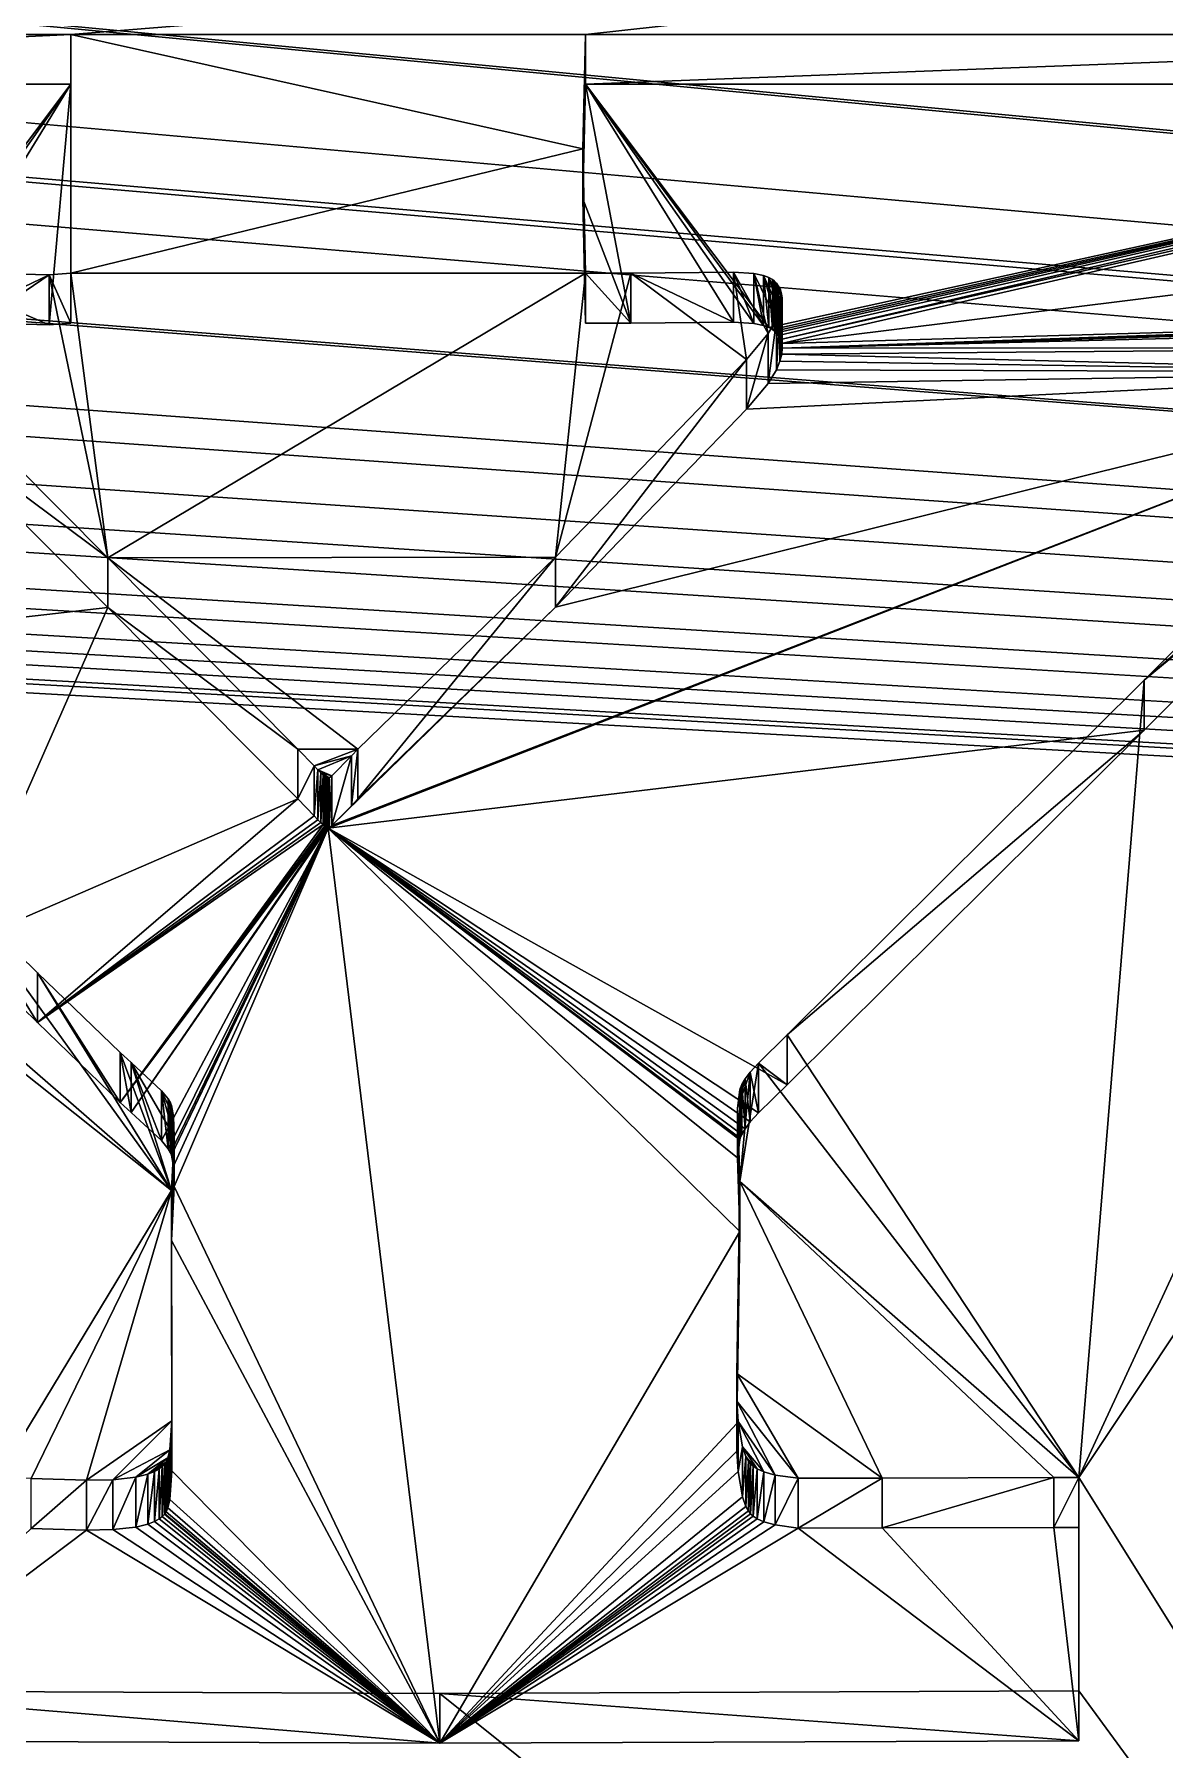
# Model space of a CAD drawing. Header units: metres. Extents: x 0 to 119, y 0 to 68.
# Drawn here: x 63.233 to 65.081, y 61.999 to 64.803 of the extents above; entities that cross this region are included whole.
import ezdxf

# ---------------------------------------------------------------- set-up
doc = ezdxf.new("R2010")
doc.units = ezdxf.units.M

msp = doc.modelspace()

# ---------------------------------------------------------------- linework, layer by layer
for points in [[(88.437897, 62.581509, 37.918488), (87.569298, 62.920338, 37.579655), (50.821098, 67, 33.5)], [(50.821098, 66, 34.5), (89.375198, 62.342007, 38.157993), (50.821098, 67, 33.5)], [(50.821098, 67, 33.5), (89.375198, 62.342007, 38.157993), (88.633743, 62.531464, 37.968533)], [(50.821098, 67, 33.5), (88.633743, 62.531464, 37.968533), (88.437897, 62.581509, 37.918488)], [(87.569298, 62.920338, 37.579655), (87.536636, 62.933086, 37.56691), (50.821098, 67, 33.5)], [(50.821098, 67, 33.5), (87.536636, 62.933086, 37.56691), (86.684731, 63.391529, 37.108467)], [(50.821098, 67, 33.5), (86.684731, 63.391529, 37.108467), (86.576988, 63.46772, 37.032284)], [(86.576988, 63.46772, 37.032284), (85.894836, 63.950054, 36.549946), (50.821098, 67, 33.5)], [(50.821098, 67, 33.5), (85.894836, 63.950054, 36.549946), (85.673393, 64.151131, 36.348873)], [(50.821098, 67, 33.5), (85.673393, 64.151131, 36.348873), (85.178619, 64.600388, 35.899612)], [(85.178619, 64.600388, 35.899612), (84.874023, 64.953468, 35.546532), (50.821098, 67, 33.5)], [(50.821098, 66, 34.5), (50.792446, 65.766663, 34.733341), (89.741478, 62.294712, 38.205288)], [(89.741478, 62.294712, 38.205288), (89.375198, 62.342007, 38.157993), (50.821098, 66, 34.5)], [(89.741478, 62.294712, 38.205288), (50.792446, 65.766663, 34.733341), (50.776531, 65.63707, 34.86293)], [(90.334648, 62.218117, 38.281879), (50.776531, 65.63707, 34.86293), (50.739777, 65.539383, 34.960613)], [(89.741478, 62.294712, 38.205288), (50.776531, 65.63707, 34.86293), (90.334648, 62.218117, 38.281879)], [(90.334648, 62.218117, 38.281879), (50.739777, 65.539383, 34.960613), (50.65696, 65.319267, 35.180725)], [(50.65696, 65.319267, 35.180725), (50.654789, 65.313507, 35.186493), (90.334648, 62.218117, 38.281879)], [(50.654789, 65.313507, 35.186493), (50.529243, 65.121895, 35.378098), (90.334648, 62.218117, 38.281879)], [(90.334648, 62.218117, 38.281879), (50.529243, 65.121895, 35.378098), (50.48299, 65.051315, 35.448681)], [(66.429298, 65.056313, 15.631657), (61.574043, 64.803192, 15.518578), (11.040807, 65.056313, 15.631657)], [(90.334648, 62.218117, 38.281879), (50.48299, 65.051315, 35.448681), (50.377182, 64.943848, 35.556145)], [(63.292458, 64.803192, 15.518578), (61.574043, 64.803192, 15.518578), (66.429298, 65.056313, 15.631657)], [(66.429298, 65.056313, 15.631657), (64.133751, 64.803192, 15.518578), (63.292458, 64.803192, 15.518578)], [(66.429298, 65.056313, 15.631657), (66.248352, 64.803192, 15.518578), (64.133751, 64.803192, 15.518578)], [(50.377182, 64.943848, 35.556145), (50.287701, 64.852966, 35.64703), (90.334648, 62.218117, 38.281879)], [(50.287701, 64.852966, 35.64703), (50.199875, 64.79055, 35.70945), (90.334648, 62.218117, 38.281879)], [(90.334648, 62.218117, 38.281879), (50.199875, 64.79055, 35.70945), (50.08651, 64.709984, 35.79002)], [(63.292458, 64.721611, 15.701184), (61.574043, 64.721611, 15.701184), (63.292458, 64.803192, 15.518578)], [(63.292458, 64.803192, 15.518578), (61.574043, 64.721611, 15.701184), (61.574043, 64.803192, 15.518578)], [(63.292458, 64.803192, 15.518578), (64.133751, 64.803192, 15.518578), (64.129349, 64.615776, 15.434853)], [(63.292458, 64.803192, 15.518578), (64.129349, 64.615776, 15.434853), (63.292458, 64.412682, 15.344118)], [(63.292458, 64.412682, 15.344118), (63.292458, 64.721611, 15.701184), (63.292458, 64.803192, 15.518578)], [(64.129349, 64.534203, 15.617458), (64.129349, 64.615776, 15.434853), (64.133751, 64.803192, 15.518578)], [(64.129349, 64.534203, 15.617458), (64.133751, 64.803192, 15.518578), (64.133751, 64.721611, 15.701184)], [(66.248352, 64.721611, 15.701184), (64.133751, 64.721611, 15.701184), (66.248352, 64.803192, 15.518578)], [(66.248352, 64.803192, 15.518578), (64.133751, 64.721611, 15.701184), (64.133751, 64.803192, 15.518578)], [(90.334648, 62.218117, 38.281879), (50.08651, 64.709984, 35.79002), (50.000286, 64.667099, 35.832905)], [(62.994362, 64.325111, 15.524047), (61.574043, 64.721611, 15.701184), (63.292458, 64.721611, 15.701184)], [(62.994362, 64.325111, 15.524047), (63.292458, 64.721611, 15.701184), (63.016891, 64.33004, 15.526248)], [(63.292458, 64.721611, 15.701184), (63.054638, 64.333504, 15.527796), (63.016891, 64.33004, 15.526248)], [(63.292458, 64.721611, 15.701184), (63.257278, 64.328323, 15.52548), (63.054638, 64.333504, 15.527796)], [(63.292458, 64.331108, 15.526724), (63.257278, 64.328323, 15.52548), (63.292458, 64.721611, 15.701184)], [(63.292458, 64.331108, 15.526724), (63.292458, 64.721611, 15.701184), (63.292458, 64.412682, 15.344118)], [(64.133751, 64.721611, 15.701184), (64.208183, 64.331108, 15.526724), (64.129349, 64.534203, 15.617458)], [(66.248352, 64.721611, 15.701184), (64.433739, 64.323982, 15.523544), (64.133751, 64.721611, 15.701184)], [(64.133751, 64.721611, 15.701184), (64.433739, 64.323982, 15.523544), (64.424858, 64.32724, 15.524997)], [(64.133751, 64.721611, 15.701184), (64.424858, 64.32724, 15.524997), (64.409233, 64.33046, 15.526436)], [(64.409233, 64.33046, 15.526436), (64.375786, 64.332634, 15.527407), (64.133751, 64.721611, 15.701184)], [(64.133751, 64.721611, 15.701184), (64.375786, 64.332634, 15.527407), (64.208183, 64.331108, 15.526724)], [(66.248352, 64.721611, 15.701184), (64.439415, 64.320854, 15.522145), (64.433739, 64.323982, 15.523544)], [(64.442947, 64.318146, 15.520932), (64.439415, 64.320854, 15.522145), (66.248352, 64.721611, 15.701184)], [(64.445877, 64.315056, 15.519558), (64.442947, 64.318146, 15.520932), (66.248352, 64.721611, 15.701184)], [(66.248352, 64.721611, 15.701184), (64.449013, 64.310661, 15.517592), (64.445877, 64.315056, 15.519558)], [(66.248352, 64.721611, 15.701184), (64.452362, 64.304024, 15.514626), (64.449013, 64.310661, 15.517592)], [(66.251793, 64.712021, 15.696898), (64.452362, 64.304024, 15.514626), (66.248352, 64.721611, 15.701184)], [(64.454308, 64.297508, 15.511715), (64.452362, 64.304024, 15.514626), (66.251793, 64.712021, 15.696898)], [(66.251793, 64.712021, 15.696898), (66.256058, 64.521561, 15.611811), (64.454308, 64.297508, 15.511715)], [(50.000286, 64.667099, 35.832905), (49.888046, 64.611275, 35.888733), (90.334648, 62.218117, 38.281879)], [(63.292458, 64.412682, 15.344118), (64.129349, 64.615776, 15.434853), (64.133751, 64.412682, 15.344118)], [(64.133751, 64.331108, 15.526724), (64.133751, 64.412682, 15.344118), (64.129349, 64.615776, 15.434853)], [(64.133751, 64.331108, 15.526724), (64.129349, 64.615776, 15.434853), (64.129349, 64.534203, 15.617458)], [(49.888046, 64.611275, 35.888733), (49.783546, 64.576668, 35.923332), (90.334648, 62.218117, 38.281879)], [(90.334648, 62.218117, 38.281879), (49.783546, 64.576668, 35.923332), (49.694962, 64.54734, 35.95266)], [(90.334648, 62.218117, 38.281879), (49.694962, 64.54734, 35.95266), (49.555313, 64.520775, 35.979225)], [(64.129349, 64.534203, 15.617458), (64.208183, 64.331108, 15.526724), (64.133751, 64.331108, 15.526724)], [(49.321098, 64.5, 36), (90.334648, 62.218117, 38.281879), (49.506683, 64.51152, 35.988472)], [(49.555313, 64.520775, 35.979225), (49.506683, 64.51152, 35.988472), (90.334648, 62.218117, 38.281879)], [(64.454308, 64.297508, 15.511715), (66.256058, 64.521561, 15.611811), (65.73877, 64.334534, 15.528258)], [(25.088182, 61.085785, 39.414211), (90.334648, 62.218117, 38.281879), (49.321098, 64.5, 36)], [(63.172905, 62.443775, 14.46451), (61.574043, 64.412682, 15.344118), (63.457287, 62.912918, 14.674102)], [(63.457287, 62.912918, 14.674102), (61.574043, 64.412682, 15.344118), (61.73423, 64.412682, 15.344118)], [(63.457287, 62.912918, 14.674102), (61.73423, 64.412682, 15.344118), (63.109867, 63.39465, 14.889313)], [(63.257278, 64.409904, 15.342875), (63.006325, 64.28949, 15.289083), (63.054638, 64.415085, 15.34519)], [(63.257278, 64.409904, 15.342875), (63.039928, 64.262177, 15.276877), (63.006325, 64.28949, 15.289083)], [(63.353302, 63.947529, 15.13631), (63.039928, 64.262177, 15.276877), (63.257278, 64.409904, 15.342875)], [(63.257278, 64.328323, 15.52548), (63.257278, 64.409904, 15.342875), (63.054638, 64.415085, 15.34519)], [(63.257278, 64.328323, 15.52548), (63.054638, 64.415085, 15.34519), (63.054638, 64.333504, 15.527796)], [(63.257278, 64.409904, 15.342875), (63.292458, 64.412682, 15.344118), (63.353302, 63.947529, 15.13631)], [(63.292458, 64.331108, 15.526724), (63.292458, 64.412682, 15.344118), (63.257278, 64.409904, 15.342875)], [(63.292458, 64.331108, 15.526724), (63.257278, 64.409904, 15.342875), (63.257278, 64.328323, 15.52548)], [(63.292458, 64.412682, 15.344118), (64.133751, 64.412682, 15.344118), (63.353302, 63.947529, 15.13631)], [(63.353302, 63.947529, 15.13631), (64.133751, 64.412682, 15.344118), (64.084785, 63.948429, 15.136714)], [(64.208183, 64.412682, 15.344118), (64.396957, 64.271767, 15.281163), (64.084785, 63.948429, 15.136714)], [(64.208183, 64.412682, 15.344118), (64.084785, 63.948429, 15.136714), (64.133751, 64.412682, 15.344118)], [(64.208183, 64.331108, 15.526724), (64.208183, 64.412682, 15.344118), (64.133751, 64.412682, 15.344118)], [(64.208183, 64.331108, 15.526724), (64.133751, 64.412682, 15.344118), (64.133751, 64.331108, 15.526724)], [(64.375786, 64.414207, 15.3448), (64.396957, 64.271767, 15.281163), (64.208183, 64.412682, 15.344118)], [(64.375786, 64.332634, 15.527407), (64.375786, 64.414207, 15.3448), (64.208183, 64.412682, 15.344118)], [(64.375786, 64.332634, 15.527407), (64.208183, 64.412682, 15.344118), (64.208183, 64.331108, 15.526724)], [(64.409233, 64.412041, 15.343831), (64.432304, 64.314125, 15.300087), (64.375786, 64.414207, 15.3448)], [(64.375786, 64.414207, 15.3448), (64.432304, 64.314125, 15.300087), (64.396957, 64.271767, 15.281163)], [(64.409233, 64.33046, 15.526436), (64.409233, 64.412041, 15.343831), (64.375786, 64.414207, 15.3448)], [(64.409233, 64.33046, 15.526436), (64.375786, 64.414207, 15.3448), (64.375786, 64.332634, 15.527407)], [(64.424858, 64.408813, 15.342391), (64.445976, 64.336548, 15.310102), (64.409233, 64.412041, 15.343831)], [(64.409233, 64.412041, 15.343831), (64.445976, 64.336548, 15.310102), (64.432304, 64.314125, 15.300087)], [(64.424858, 64.32724, 15.524997), (64.424858, 64.408813, 15.342391), (64.409233, 64.412041, 15.343831)], [(64.424858, 64.32724, 15.524997), (64.409233, 64.412041, 15.343831), (64.409233, 64.33046, 15.526436)], [(64.433739, 64.405571, 15.340939), (64.451744, 64.350311, 15.316254), (64.424858, 64.408813, 15.342391)], [(64.424858, 64.408813, 15.342391), (64.451744, 64.350311, 15.316254), (64.445976, 64.336548, 15.310102)], [(64.433739, 64.323982, 15.523544), (64.433739, 64.405571, 15.340939), (64.424858, 64.408813, 15.342391)], [(64.433739, 64.323982, 15.523544), (64.424858, 64.408813, 15.342391), (64.424858, 64.32724, 15.524997)], [(64.439415, 64.402428, 15.33954), (64.454559, 64.361725, 15.321351), (64.433739, 64.405571, 15.340939)], [(64.433739, 64.405571, 15.340939), (64.454559, 64.361725, 15.321351), (64.451744, 64.350311, 15.316254)], [(64.439415, 64.320854, 15.522145), (64.439415, 64.402428, 15.33954), (64.433739, 64.405571, 15.340939)], [(64.439415, 64.320854, 15.522145), (64.433739, 64.405571, 15.340939), (64.433739, 64.323982, 15.523544)], [(64.442947, 64.399719, 15.338326), (64.455193, 64.371758, 15.325834), (64.439415, 64.402428, 15.33954)], [(64.439415, 64.402428, 15.33954), (64.455193, 64.371758, 15.325834), (64.454559, 64.361725, 15.321351)], [(64.442947, 64.318146, 15.520932), (64.442947, 64.399719, 15.338326), (64.439415, 64.402428, 15.33954)], [(64.442947, 64.318146, 15.520932), (64.439415, 64.402428, 15.33954), (64.439415, 64.320854, 15.522145)], [(64.445877, 64.396645, 15.336951), (64.454308, 64.379089, 15.329108), (64.442947, 64.399719, 15.338326)], [(64.442947, 64.399719, 15.338326), (64.454308, 64.379089, 15.329108), (64.455193, 64.371758, 15.325834)], [(64.445877, 64.315056, 15.519558), (64.445877, 64.396645, 15.336951), (64.442947, 64.399719, 15.338326)], [(64.445877, 64.315056, 15.519558), (64.442947, 64.399719, 15.338326), (64.442947, 64.318146, 15.520932)], [(64.449013, 64.39225, 15.334987), (64.452362, 64.385597, 15.33202), (64.445877, 64.396645, 15.336951)], [(64.445877, 64.396645, 15.336951), (64.452362, 64.385597, 15.33202), (64.454308, 64.379089, 15.329108)], [(64.449013, 64.310661, 15.517592), (64.449013, 64.39225, 15.334987), (64.445877, 64.396645, 15.336951)], [(64.449013, 64.310661, 15.517592), (64.445877, 64.396645, 15.336951), (64.445877, 64.315056, 15.519558)], [(64.452362, 64.304024, 15.514626), (64.452362, 64.385597, 15.33202), (64.449013, 64.39225, 15.334987)], [(64.452362, 64.304024, 15.514626), (64.449013, 64.39225, 15.334987), (64.449013, 64.310661, 15.517592)], [(65.851822, 64.412682, 15.344118), (66.251793, 64.412682, 15.344118), (64.940247, 62.443775, 14.46451)], [(64.940247, 62.443775, 14.46451), (66.251793, 64.412682, 15.344118), (66.429298, 60.060982, 13.4)], [(64.940247, 62.443775, 14.46451), (65.046959, 63.747219, 15.046823), (65.851822, 64.412682, 15.344118)], [(65.851822, 64.412682, 15.344118), (65.046959, 63.747219, 15.046823), (65.630989, 64.332626, 15.308355)], [(64.454308, 64.297508, 15.511715), (64.454308, 64.379089, 15.329108), (64.452362, 64.385597, 15.33202)], [(64.454308, 64.297508, 15.511715), (64.452362, 64.385597, 15.33202), (64.452362, 64.304024, 15.514626)], [(64.455193, 64.290176, 15.508439), (64.455193, 64.371758, 15.325834), (64.454308, 64.379089, 15.329108)], [(64.455193, 64.290176, 15.508439), (64.454308, 64.379089, 15.329108), (64.454308, 64.297508, 15.511715)], [(64.454559, 64.280144, 15.503957), (64.454559, 64.361725, 15.321351), (64.455193, 64.371758, 15.325834)], [(64.454559, 64.280144, 15.503957), (64.455193, 64.371758, 15.325834), (64.455193, 64.290176, 15.508439)], [(64.432304, 64.232544, 15.482692), (64.432304, 64.314125, 15.300087), (64.445976, 64.336548, 15.310102)], [(64.432304, 64.232544, 15.482692), (64.445976, 64.336548, 15.310102), (64.445976, 64.254959, 15.492708)], [(64.445976, 64.254959, 15.492708), (64.445976, 64.336548, 15.310102), (64.451744, 64.350311, 15.316254)], [(64.445976, 64.254959, 15.492708), (64.451744, 64.350311, 15.316254), (64.451744, 64.26873, 15.498858)], [(64.451744, 64.26873, 15.498858), (64.451744, 64.350311, 15.316254), (64.454559, 64.361725, 15.321351)], [(64.451744, 64.26873, 15.498858), (64.454559, 64.361725, 15.321351), (64.454559, 64.280144, 15.503957)], [(64.396957, 64.190186, 15.46377), (64.396957, 64.271767, 15.281163), (64.432304, 64.314125, 15.300087)], [(64.396957, 64.190186, 15.46377), (64.432304, 64.314125, 15.300087), (64.432304, 64.232544, 15.482692)], [(64.454308, 64.297508, 15.511715), (65.73877, 64.334534, 15.528258), (64.455193, 64.290176, 15.508439)], [(64.455193, 64.290176, 15.508439), (65.73877, 64.334534, 15.528258), (65.720215, 64.332275, 15.527246)], [(64.455193, 64.290176, 15.508439), (65.720215, 64.332275, 15.527246), (65.715042, 64.331108, 15.526724)], [(65.715042, 64.331108, 15.526724), (65.712204, 64.330124, 15.526287), (64.455193, 64.290176, 15.508439)], [(64.455193, 64.290176, 15.508439), (65.712204, 64.330124, 15.526287), (65.707359, 64.327621, 15.525167)], [(64.455193, 64.290176, 15.508439), (65.707359, 64.327621, 15.525167), (65.698151, 64.320984, 15.522202)], [(65.667389, 64.290634, 15.508645), (64.455193, 64.290176, 15.508439), (65.698151, 64.320984, 15.522202)], [(65.630989, 64.251053, 15.49096), (65.630989, 64.332626, 15.308355), (65.046959, 63.747219, 15.046823)], [(65.630989, 64.251053, 15.49096), (64.451744, 64.26873, 15.498858), (64.454559, 64.280144, 15.503957)], [(65.630989, 64.251053, 15.49096), (64.454559, 64.280144, 15.503957), (65.667389, 64.290634, 15.508645)], [(65.667389, 64.290634, 15.508645), (64.454559, 64.280144, 15.503957), (64.455193, 64.290176, 15.508439)], [(63.039928, 64.180588, 15.459483), (63.039928, 64.262177, 15.276877), (63.353302, 63.947529, 15.13631)], [(65.630989, 64.251053, 15.49096), (65.046959, 63.665634, 15.229428), (63.71349, 63.505173, 15.15774)], [(63.71349, 63.505173, 15.15774), (63.713932, 63.505352, 15.157819), (65.630989, 64.251053, 15.49096)], [(65.630989, 64.251053, 15.49096), (63.713932, 63.505352, 15.157819), (63.714935, 63.505932, 15.158078)], [(65.630989, 64.251053, 15.49096), (63.714935, 63.505932, 15.158078), (63.719334, 63.509457, 15.159656)], [(63.719334, 63.509457, 15.159656), (64.084785, 63.866852, 15.31932), (65.630989, 64.251053, 15.49096)], [(64.084785, 63.866852, 15.31932), (64.084785, 63.948429, 15.136714), (64.396957, 64.271767, 15.281163)], [(64.084785, 63.866852, 15.31932), (64.396957, 64.271767, 15.281163), (64.396957, 64.190186, 15.46377)], [(65.630989, 64.251053, 15.49096), (64.084785, 63.866852, 15.31932), (64.396957, 64.190186, 15.46377)], [(65.630989, 64.251053, 15.49096), (64.396957, 64.190186, 15.46377), (64.432304, 64.232544, 15.482692)], [(64.432304, 64.232544, 15.482692), (64.445976, 64.254959, 15.492708), (65.630989, 64.251053, 15.49096)], [(65.630989, 64.251053, 15.49096), (64.445976, 64.254959, 15.492708), (64.451744, 64.26873, 15.498858)], [(65.630989, 64.251053, 15.49096), (65.046959, 63.747219, 15.046823), (65.046959, 63.665634, 15.229428)], [(62.630264, 63.783245, 15.281967), (63.039928, 64.180588, 15.459483), (63.353302, 63.865944, 15.318915)], [(63.039928, 64.180588, 15.459483), (63.353302, 63.947529, 15.13631), (63.353302, 63.865944, 15.318915)], [(63.353302, 63.947529, 15.13631), (64.084785, 63.948429, 15.136714), (63.762024, 63.634647, 14.996532)], [(63.762024, 63.634647, 14.996532), (63.663841, 63.634647, 14.996532), (63.353302, 63.947529, 15.13631)], [(63.353302, 63.865944, 15.318915), (63.353302, 63.947529, 15.13631), (63.663841, 63.634647, 14.996532)], [(63.762024, 63.553074, 15.179138), (63.762024, 63.634647, 14.996532), (64.084785, 63.948429, 15.136714)], [(63.762024, 63.553074, 15.179138), (64.084785, 63.948429, 15.136714), (64.084785, 63.866852, 15.31932)], [(62.630264, 63.783245, 15.281967), (63.353302, 63.865944, 15.318915), (63.109867, 63.313076, 15.071919)], [(63.109867, 63.313076, 15.071919), (63.353302, 63.865944, 15.318915), (63.663841, 63.553074, 15.179138)], [(63.353302, 63.865944, 15.318915), (63.663841, 63.634647, 14.996532), (63.663841, 63.553074, 15.179138)], [(63.751282, 63.541866, 15.174131), (64.084785, 63.866852, 15.31932), (63.719334, 63.509457, 15.159656)], [(63.762024, 63.553074, 15.179138), (64.084785, 63.866852, 15.31932), (63.751282, 63.541866, 15.174131)], [(64.940247, 62.443775, 14.46451), (64.463448, 63.167229, 14.787714), (65.046959, 63.747219, 15.046823)], [(65.046959, 63.665634, 15.229428), (65.046959, 63.747219, 15.046823), (64.463448, 63.167229, 14.787714)], [(63.71349, 63.505173, 15.15774), (65.046959, 63.665634, 15.229428), (63.713261, 63.505112, 15.157715)], [(65.046959, 63.665634, 15.229428), (64.463448, 63.085651, 14.970321), (63.713261, 63.505112, 15.157715)], [(65.046959, 63.665634, 15.229428), (64.463448, 63.167229, 14.787714), (64.463448, 63.085651, 14.970321)], [(63.762024, 63.634647, 14.996532), (63.690147, 63.607304, 14.984316), (63.663841, 63.634647, 14.996532)], [(63.663841, 63.553074, 15.179138), (63.663841, 63.634647, 14.996532), (63.690147, 63.607304, 14.984316)], [(63.751282, 63.623444, 14.991527), (63.690147, 63.607304, 14.984316), (63.762024, 63.634647, 14.996532)], [(63.751282, 63.541866, 15.174131), (63.751282, 63.623444, 14.991527), (63.762024, 63.634647, 14.996532)], [(63.751282, 63.541866, 15.174131), (63.762024, 63.634647, 14.996532), (63.762024, 63.553074, 15.179138)], [(63.663841, 63.553074, 15.179138), (63.690147, 63.607304, 14.984316), (63.690147, 63.525723, 15.166922)], [(63.751282, 63.623444, 14.991527), (63.696625, 63.600719, 14.981374), (63.690147, 63.607304, 14.984316)], [(63.690147, 63.525723, 15.166922), (63.690147, 63.607304, 14.984316), (63.696625, 63.600719, 14.981374)], [(63.719334, 63.591042, 14.97705), (63.696625, 63.600719, 14.981374), (63.751282, 63.623444, 14.991527)], [(63.719334, 63.509457, 15.159656), (63.719334, 63.591042, 14.97705), (63.751282, 63.623444, 14.991527)], [(63.719334, 63.509457, 15.159656), (63.751282, 63.623444, 14.991527), (63.751282, 63.541866, 15.174131)], [(63.690147, 63.525723, 15.166922), (63.696625, 63.600719, 14.981374), (63.696625, 63.519142, 15.16398)], [(63.719334, 63.591042, 14.97705), (63.701443, 63.595974, 14.979254), (63.696625, 63.600719, 14.981374)], [(63.696625, 63.519142, 15.16398), (63.696625, 63.600719, 14.981374), (63.701443, 63.595974, 14.979254)], [(63.696625, 63.519142, 15.16398), (63.701443, 63.595974, 14.979254), (63.701443, 63.514389, 15.161859)], [(63.714935, 63.587509, 14.975473), (63.704937, 63.592678, 14.977783), (63.701443, 63.595974, 14.979254)], [(63.714935, 63.587509, 14.975473), (63.701443, 63.595974, 14.979254), (63.719334, 63.591042, 14.97705)], [(63.701443, 63.514389, 15.161859), (63.701443, 63.595974, 14.979254), (63.704937, 63.592678, 14.977783)], [(63.701443, 63.514389, 15.161859), (63.704937, 63.592678, 14.977783), (63.704937, 63.511105, 15.160388)], [(63.713932, 63.586929, 14.975212), (63.70742, 63.590458, 14.976792), (63.704937, 63.592678, 14.977783)], [(63.713932, 63.586929, 14.975212), (63.704937, 63.592678, 14.977783), (63.714935, 63.587509, 14.975473)], [(63.704937, 63.511105, 15.160388), (63.704937, 63.592678, 14.977783), (63.70742, 63.590458, 14.976792)], [(63.704937, 63.511105, 15.160388), (63.70742, 63.590458, 14.976792), (63.70742, 63.508884, 15.159397)], [(63.71349, 63.58675, 14.975134), (63.709171, 63.589001, 14.976139), (63.70742, 63.590458, 14.976792)], [(63.71349, 63.58675, 14.975134), (63.70742, 63.590458, 14.976792), (63.713932, 63.586929, 14.975212)], [(63.70742, 63.508884, 15.159397), (63.70742, 63.590458, 14.976792), (63.709171, 63.589001, 14.976139)], [(63.70742, 63.508884, 15.159397), (63.709171, 63.589001, 14.976139), (63.709171, 63.507423, 15.158746)], [(63.713261, 63.586697, 14.975108), (63.710407, 63.588062, 14.975719), (63.709171, 63.589001, 14.976139)], [(63.713261, 63.586697, 14.975108), (63.709171, 63.589001, 14.976139), (63.71349, 63.58675, 14.975134)], [(63.709171, 63.507423, 15.158746), (63.709171, 63.589001, 14.976139), (63.710407, 63.588062, 14.975719)], [(63.709171, 63.507423, 15.158746), (63.710407, 63.588062, 14.975719), (63.710407, 63.506485, 15.158324)], [(63.713104, 63.586681, 14.975102), (63.711277, 63.587463, 14.975453), (63.710407, 63.588062, 14.975719)], [(63.713104, 63.586681, 14.975102), (63.710407, 63.588062, 14.975719), (63.713261, 63.586697, 14.975108)], [(63.710407, 63.506485, 15.158324), (63.710407, 63.588062, 14.975719), (63.711277, 63.587463, 14.975453)], [(63.710407, 63.506485, 15.158324), (63.711277, 63.587463, 14.975453), (63.711277, 63.50589, 15.15806)], [(63.712933, 63.586697, 14.975109), (63.712269, 63.586914, 14.975206), (63.711277, 63.587463, 14.975453)], [(63.712933, 63.586697, 14.975109), (63.711277, 63.587463, 14.975453), (63.713104, 63.586681, 14.975102)], [(63.711277, 63.50589, 15.15806), (63.711277, 63.587463, 14.975453), (63.712269, 63.586914, 14.975206)], [(63.711277, 63.50589, 15.15806), (63.712269, 63.586914, 14.975206), (63.712269, 63.505337, 15.157812)], [(63.712715, 63.586742, 14.97513), (63.712269, 63.586914, 14.975206), (63.712933, 63.586697, 14.975109)], [(63.712269, 63.505337, 15.157812), (63.712269, 63.586914, 14.975206), (63.712715, 63.586742, 14.97513)], [(63.712269, 63.505337, 15.157812), (63.712715, 63.586742, 14.97513), (63.712715, 63.505165, 15.157737)], [(63.712715, 63.505165, 15.157737), (63.712715, 63.586742, 14.97513), (63.712933, 63.586697, 14.975109)], [(63.712715, 63.505165, 15.157737), (63.712933, 63.586697, 14.975109), (63.712933, 63.505112, 15.157715)], [(63.712933, 63.505112, 15.157715), (63.712933, 63.586697, 14.975109), (63.713104, 63.586681, 14.975102)], [(63.712933, 63.505112, 15.157715), (63.713104, 63.586681, 14.975102), (63.713104, 63.505104, 15.157709)], [(63.713104, 63.505104, 15.157709), (63.713104, 63.586681, 14.975102), (63.713261, 63.586697, 14.975108)], [(63.713104, 63.505104, 15.157709), (63.713261, 63.586697, 14.975108), (63.713261, 63.505112, 15.157715)], [(63.713261, 63.505112, 15.157715), (63.713261, 63.586697, 14.975108), (63.71349, 63.58675, 14.975134)], [(63.713261, 63.505112, 15.157715), (63.71349, 63.58675, 14.975134), (63.71349, 63.505173, 15.15774)], [(63.71349, 63.505173, 15.15774), (63.71349, 63.58675, 14.975134), (63.713932, 63.586929, 14.975212)], [(63.71349, 63.505173, 15.15774), (63.713932, 63.586929, 14.975212), (63.713932, 63.505352, 15.157819)], [(63.713932, 63.505352, 15.157819), (63.713932, 63.586929, 14.975212), (63.714935, 63.587509, 14.975473)], [(63.713932, 63.505352, 15.157819), (63.714935, 63.587509, 14.975473), (63.714935, 63.505932, 15.158078)], [(63.714935, 63.505932, 15.158078), (63.714935, 63.587509, 14.975473), (63.719334, 63.591042, 14.97705)], [(63.714935, 63.505932, 15.158078), (63.719334, 63.591042, 14.97705), (63.719334, 63.509457, 15.159656)], [(63.109867, 63.313076, 15.071919), (63.663841, 63.553074, 15.179138), (63.238239, 63.18745, 15.015797)], [(63.238239, 63.18745, 15.015797), (63.663841, 63.553074, 15.179138), (63.690147, 63.525723, 15.166922)], [(63.238239, 63.18745, 15.015797), (63.690147, 63.525723, 15.166922), (63.696625, 63.519142, 15.16398)], [(63.696625, 63.519142, 15.16398), (63.701443, 63.514389, 15.161859), (63.238239, 63.18745, 15.015797)], [(63.238239, 63.18745, 15.015797), (63.701443, 63.514389, 15.161859), (63.704937, 63.511105, 15.160388)], [(63.238239, 63.18745, 15.015797), (63.704937, 63.511105, 15.160388), (63.373074, 63.05687, 14.957462)], [(63.373074, 63.05687, 14.957462), (63.704937, 63.511105, 15.160388), (63.70742, 63.508884, 15.159397)], [(63.373074, 63.05687, 14.957462), (63.70742, 63.508884, 15.159397), (63.709171, 63.507423, 15.158746)], [(63.709171, 63.507423, 15.158746), (63.710407, 63.506485, 15.158324), (63.373074, 63.05687, 14.957462)], [(63.373074, 63.05687, 14.957462), (63.710407, 63.506485, 15.158324), (63.711277, 63.50589, 15.15806)], [(63.373074, 63.05687, 14.957462), (63.711277, 63.50589, 15.15806), (63.391209, 63.040638, 14.950211)], [(63.391209, 63.040638, 14.950211), (63.711277, 63.50589, 15.15806), (63.712269, 63.505337, 15.157812)], [(63.391209, 63.040638, 14.950211), (63.712269, 63.505337, 15.157812), (63.440979, 62.994598, 14.929642)], [(63.440979, 62.994598, 14.929642), (63.712269, 63.505337, 15.157812), (63.451736, 62.981293, 14.923696)], [(63.712269, 63.505337, 15.157812), (63.455662, 62.974461, 14.920644), (63.451736, 62.981293, 14.923696)], [(63.455662, 62.974461, 14.920644), (63.712269, 63.505337, 15.157812), (63.45713, 62.970528, 14.918888)], [(63.45713, 62.970528, 14.918888), (63.712269, 63.505337, 15.157812), (63.712715, 63.505165, 15.157737)], [(63.45713, 62.970528, 14.918888), (63.712715, 63.505165, 15.157737), (63.712933, 63.505112, 15.157715)], [(63.712933, 63.505112, 15.157715), (63.713104, 63.505104, 15.157709), (63.45713, 62.970528, 14.918888)], [(63.713104, 63.505104, 15.157709), (63.460403, 62.95266, 14.910906), (63.45713, 62.970528, 14.918888)], [(63.713104, 63.505104, 15.157709), (63.461678, 62.919498, 14.89609), (63.460403, 62.95266, 14.910906)], [(63.895912, 62.009193, 14.489413), (63.461678, 62.919498, 14.89609), (63.713104, 63.505104, 15.157709)], [(63.713261, 63.505112, 15.157715), (64.416458, 63.039772, 14.949821), (63.713104, 63.505104, 15.157709)], [(64.394829, 63.01392, 14.938272), (64.389389, 63.00462, 14.934119), (63.713104, 63.505104, 15.157709)], [(63.713104, 63.505104, 15.157709), (64.389389, 63.00462, 14.934119), (64.386871, 62.99831, 14.9313)], [(63.713104, 63.505104, 15.157709), (64.386871, 62.99831, 14.9313), (64.386276, 62.996006, 14.93027)], [(63.713104, 63.505104, 15.157709), (64.416458, 63.039772, 14.949821), (64.403221, 63.025021, 14.943232)], [(63.713104, 63.505104, 15.157709), (64.403221, 63.025021, 14.943232), (64.394829, 63.01392, 14.938272)], [(64.386276, 62.996006, 14.93027), (64.382431, 62.966251, 14.916977), (63.713104, 63.505104, 15.157709)], [(63.713104, 63.505104, 15.157709), (64.382431, 62.966251, 14.916977), (64.386223, 62.846035, 14.863272)], [(63.713104, 63.505104, 15.157709), (64.386223, 62.846035, 14.863272), (63.895912, 62.009193, 14.489413)], [(63.713261, 63.505112, 15.157715), (64.463448, 63.085651, 14.970321), (64.416458, 63.039772, 14.949821)], [(63.109867, 63.39465, 14.889313), (63.238239, 63.269028, 14.833192), (63.457287, 62.912918, 14.674102)], [(63.238239, 63.18745, 15.015797), (63.238239, 63.269028, 14.833192), (63.109867, 63.39465, 14.889313)], [(63.238239, 63.18745, 15.015797), (63.109867, 63.39465, 14.889313), (63.109867, 63.313076, 15.071919)], [(63.238239, 63.269028, 14.833192), (63.373074, 63.138447, 14.774857), (63.457287, 62.912918, 14.674102)], [(63.373074, 63.05687, 14.957462), (63.373074, 63.138447, 14.774857), (63.238239, 63.269028, 14.833192)], [(63.373074, 63.05687, 14.957462), (63.238239, 63.269028, 14.833192), (63.238239, 63.18745, 15.015797)], [(64.416458, 63.121349, 14.767216), (64.463448, 63.167229, 14.787714), (64.940247, 62.443775, 14.46451)], [(64.463448, 63.085651, 14.970321), (64.463448, 63.167229, 14.787714), (64.416458, 63.121349, 14.767216)], [(63.457287, 62.912918, 14.674102), (63.373074, 63.138447, 14.774857), (63.391209, 63.122219, 14.767604)], [(63.391209, 63.040638, 14.950211), (63.391209, 63.122219, 14.767604), (63.373074, 63.138447, 14.774857)], [(63.391209, 63.040638, 14.950211), (63.373074, 63.138447, 14.774857), (63.373074, 63.05687, 14.957462)], [(63.457287, 62.912918, 14.674102), (63.391209, 63.122219, 14.767604), (63.461678, 63.001076, 14.713483)], [(63.461678, 63.001076, 14.713483), (63.391209, 63.122219, 14.767604), (63.440979, 63.076176, 14.747037)], [(63.440979, 62.994598, 14.929642), (63.440979, 63.076176, 14.747037), (63.391209, 63.122219, 14.767604)], [(63.440979, 62.994598, 14.929642), (63.391209, 63.122219, 14.767604), (63.391209, 63.040638, 14.950211)], [(64.382431, 63.047825, 14.73437), (64.394829, 63.095493, 14.755667), (64.403221, 63.106598, 14.760627)], [(64.382431, 63.047825, 14.73437), (64.403221, 63.106598, 14.760627), (64.386223, 62.927612, 14.680665)], [(64.386223, 62.927612, 14.680665), (64.403221, 63.106598, 14.760627), (64.416458, 63.121349, 14.767216)], [(64.386223, 62.927612, 14.680665), (64.416458, 63.121349, 14.767216), (64.940247, 62.443775, 14.46451)], [(64.403221, 63.025021, 14.943232), (64.403221, 63.106598, 14.760627), (64.394829, 63.095493, 14.755667)], [(64.416458, 63.039772, 14.949821), (64.416458, 63.121349, 14.767216), (64.403221, 63.106598, 14.760627)], [(64.416458, 63.039772, 14.949821), (64.403221, 63.106598, 14.760627), (64.403221, 63.025021, 14.943232)], [(64.463448, 63.085651, 14.970321), (64.416458, 63.121349, 14.767216), (64.416458, 63.039772, 14.949821)], [(63.461678, 63.001076, 14.713483), (63.440979, 63.076176, 14.747037), (63.460403, 63.034237, 14.7283)], [(63.460403, 63.034237, 14.7283), (63.440979, 63.076176, 14.747037), (63.451736, 63.06287, 14.74109)], [(63.451736, 62.981293, 14.923696), (63.451736, 63.06287, 14.74109), (63.440979, 63.076176, 14.747037)], [(63.451736, 62.981293, 14.923696), (63.440979, 63.076176, 14.747037), (63.440979, 62.994598, 14.929642)], [(64.386276, 63.077583, 14.747665), (64.394829, 63.095493, 14.755667), (64.382431, 63.047825, 14.73437)], [(64.386276, 62.996006, 14.93027), (64.386276, 63.077583, 14.747665), (64.382431, 63.047825, 14.73437)], [(64.386276, 63.077583, 14.747665), (64.389389, 63.086197, 14.751513), (64.394829, 63.095493, 14.755667)], [(64.386871, 63.079887, 14.748693), (64.389389, 63.086197, 14.751513), (64.386276, 63.077583, 14.747665)], [(64.386871, 62.99831, 14.9313), (64.386871, 63.079887, 14.748693), (64.386276, 63.077583, 14.747665)], [(64.386871, 62.99831, 14.9313), (64.386276, 63.077583, 14.747665), (64.386276, 62.996006, 14.93027)], [(64.389389, 63.00462, 14.934119), (64.389389, 63.086197, 14.751513), (64.386871, 63.079887, 14.748693)], [(64.389389, 63.00462, 14.934119), (64.386871, 63.079887, 14.748693), (64.386871, 62.99831, 14.9313)], [(64.394829, 63.01392, 14.938272), (64.394829, 63.095493, 14.755667), (64.389389, 63.086197, 14.751513)], [(64.394829, 63.01392, 14.938272), (64.389389, 63.086197, 14.751513), (64.389389, 63.00462, 14.934119)], [(64.403221, 63.025021, 14.943232), (64.394829, 63.095493, 14.755667), (64.394829, 63.01392, 14.938272)], [(63.460403, 63.034237, 14.7283), (63.451736, 63.06287, 14.74109), (63.45713, 63.052109, 14.736282)], [(63.45713, 63.052109, 14.736282), (63.451736, 63.06287, 14.74109), (63.455662, 63.056038, 14.738037)], [(63.455662, 62.974461, 14.920644), (63.455662, 63.056038, 14.738037), (63.451736, 63.06287, 14.74109)], [(63.455662, 62.974461, 14.920644), (63.451736, 63.06287, 14.74109), (63.451736, 62.981293, 14.923696)], [(63.45713, 62.970528, 14.918888), (63.45713, 63.052109, 14.736282), (63.455662, 63.056038, 14.738037)], [(63.45713, 62.970528, 14.918888), (63.455662, 63.056038, 14.738037), (63.455662, 62.974461, 14.920644)], [(63.460403, 62.95266, 14.910906), (63.460403, 63.034237, 14.7283), (63.45713, 63.052109, 14.736282)], [(63.460403, 62.95266, 14.910906), (63.45713, 63.052109, 14.736282), (63.45713, 62.970528, 14.918888)], [(64.386276, 62.996006, 14.93027), (64.382431, 63.047825, 14.73437), (64.382431, 62.966251, 14.916977)], [(64.382431, 62.966251, 14.916977), (64.382431, 63.047825, 14.73437), (64.386223, 62.927612, 14.680665)], [(63.461678, 62.919498, 14.89609), (63.461678, 63.001076, 14.713483), (63.460403, 63.034237, 14.7283)], [(63.461678, 62.919498, 14.89609), (63.460403, 63.034237, 14.7283), (63.460403, 62.95266, 14.910906)], [(63.457287, 62.831341, 14.856708), (63.457287, 62.912918, 14.674102), (63.461678, 63.001076, 14.713483)], [(63.457287, 62.831341, 14.856708), (63.461678, 63.001076, 14.713483), (63.461678, 62.919498, 14.89609)], [(64.382431, 62.966251, 14.916977), (64.386223, 62.927612, 14.680665), (64.386223, 62.846035, 14.863272)], [(63.227757, 62.442207, 14.463809), (63.172905, 62.443775, 14.46451), (63.457287, 62.912918, 14.674102)], [(63.227757, 62.442207, 14.463809), (63.457287, 62.912918, 14.674102), (63.318176, 62.439247, 14.462489)], [(63.318176, 62.439247, 14.462489), (63.457287, 62.912918, 14.674102), (63.457722, 62.536366, 14.505877)], [(63.895912, 62.009193, 14.489413), (63.457287, 62.831341, 14.856708), (63.461678, 62.919498, 14.89609)], [(63.457722, 62.454788, 14.688482), (63.457722, 62.536366, 14.505877), (63.457287, 62.912918, 14.674102)], [(63.457722, 62.454788, 14.688482), (63.457287, 62.912918, 14.674102), (63.457287, 62.831341, 14.856708)], [(64.386223, 62.927612, 14.680665), (64.618675, 62.442856, 14.4641), (64.381149, 62.613808, 14.540472)], [(64.386223, 62.846035, 14.863272), (64.386223, 62.927612, 14.680665), (64.381149, 62.613808, 14.540472)], [(64.940247, 62.443775, 14.46451), (64.899254, 62.443775, 14.46451), (64.386223, 62.927612, 14.680665)], [(64.386223, 62.927612, 14.680665), (64.899254, 62.443775, 14.46451), (64.618675, 62.442856, 14.4641)], [(63.457722, 62.454788, 14.688482), (63.457287, 62.831341, 14.856708), (63.895912, 62.009193, 14.489413)], [(63.895912, 62.009193, 14.489413), (64.386223, 62.846035, 14.863272), (64.381149, 62.532223, 14.723078)], [(64.386223, 62.846035, 14.863272), (64.381149, 62.613808, 14.540472), (64.381149, 62.532223, 14.723078)], [(64.381149, 62.613808, 14.540472), (64.618675, 62.442856, 14.4641), (64.481644, 62.442516, 14.463948)], [(64.381149, 62.613808, 14.540472), (64.481644, 62.442516, 14.463948), (64.381302, 62.568642, 14.520295)], [(64.381149, 62.532223, 14.723078), (64.381149, 62.613808, 14.540472), (64.381302, 62.568642, 14.520295)], [(64.381149, 62.532223, 14.723078), (64.381302, 62.568642, 14.520295), (64.381302, 62.487061, 14.702901)], [(64.381302, 62.568642, 14.520295), (64.481644, 62.442516, 14.463948), (64.443741, 62.44772, 14.466272)], [(64.381302, 62.568642, 14.520295), (64.443741, 62.44772, 14.466272), (64.383224, 62.535294, 14.505398)], [(64.381302, 62.487061, 14.702901), (64.381302, 62.568642, 14.520295), (64.383224, 62.535294, 14.505398)], [(63.318176, 62.439247, 14.462489), (63.457722, 62.536366, 14.505877), (63.36145, 62.44022, 14.462922)], [(63.36145, 62.44022, 14.462922), (63.457722, 62.536366, 14.505877), (63.454582, 62.489174, 14.484792)], [(63.454582, 62.407593, 14.667398), (63.454582, 62.489174, 14.484792), (63.457722, 62.536366, 14.505877)], [(63.454582, 62.407593, 14.667398), (63.457722, 62.536366, 14.505877), (63.457722, 62.454788, 14.688482)], [(63.895912, 62.009193, 14.489413), (64.381149, 62.532223, 14.723078), (64.381302, 62.487061, 14.702901)], [(64.381302, 62.487061, 14.702901), (64.383224, 62.535294, 14.505398), (64.383224, 62.453716, 14.688004)], [(64.383224, 62.535294, 14.505398), (64.443741, 62.44772, 14.466272), (64.425247, 62.453007, 14.468635)], [(64.383224, 62.535294, 14.505398), (64.425247, 62.453007, 14.468635), (64.390274, 62.493698, 14.486813)], [(64.383224, 62.453716, 14.688004), (64.383224, 62.535294, 14.505398), (64.390274, 62.493698, 14.486813)], [(63.36145, 62.44022, 14.462922), (63.454582, 62.489174, 14.484792), (63.398853, 62.444363, 14.464773)], [(63.398853, 62.444363, 14.464773), (63.454582, 62.489174, 14.484792), (63.451336, 62.475822, 14.478827)], [(63.451336, 62.394241, 14.661433), (63.451336, 62.475822, 14.478827), (63.454582, 62.489174, 14.484792)], [(63.451336, 62.394241, 14.661433), (63.454582, 62.489174, 14.484792), (63.454582, 62.407593, 14.667398)], [(64.381302, 62.487061, 14.702901), (64.383224, 62.453716, 14.688004), (63.895912, 62.009193, 14.489413)], [(64.383224, 62.453716, 14.688004), (64.390274, 62.493698, 14.486813), (64.390274, 62.412117, 14.669418)], [(64.390274, 62.493698, 14.486813), (64.425247, 62.453007, 14.468635), (64.414757, 62.457787, 14.47077)], [(64.390274, 62.493698, 14.486813), (64.414757, 62.457787, 14.47077), (64.396133, 62.477844, 14.479732)], [(64.390274, 62.412117, 14.669418), (64.390274, 62.493698, 14.486813), (64.396133, 62.477844, 14.479732)], [(63.398853, 62.444363, 14.464773), (63.451336, 62.475822, 14.478827), (63.41856, 62.449135, 14.466906)], [(63.41856, 62.449135, 14.466906), (63.451336, 62.475822, 14.478827), (63.448601, 62.46946, 14.475986)], [(63.41856, 62.449135, 14.466906), (63.448601, 62.46946, 14.475986), (63.429596, 62.453434, 14.468825)], [(63.429596, 62.453434, 14.468825), (63.448601, 62.46946, 14.475986), (63.446445, 62.466106, 14.474487)], [(63.429596, 62.453434, 14.468825), (63.446445, 62.466106, 14.474487), (63.437061, 62.457596, 14.470684)], [(63.429596, 62.371853, 14.651431), (63.429596, 62.453434, 14.468825), (63.437061, 62.457596, 14.470684)], [(63.429596, 62.371853, 14.651431), (63.437061, 62.457596, 14.470684), (63.437061, 62.376015, 14.65329)], [(63.437061, 62.457596, 14.470684), (63.446445, 62.466106, 14.474487), (63.445957, 62.465469, 14.474204)], [(63.437061, 62.457596, 14.470684), (63.445957, 62.465469, 14.474204), (63.442238, 62.461575, 14.472462)], [(63.437061, 62.376015, 14.65329), (63.437061, 62.457596, 14.470684), (63.442238, 62.461575, 14.472462)], [(63.437061, 62.376015, 14.65329), (63.442238, 62.461575, 14.472462), (63.442238, 62.379993, 14.655067)], [(63.442238, 62.379993, 14.655067), (63.442238, 62.461575, 14.472462), (63.445957, 62.465469, 14.474204)], [(63.442238, 62.379993, 14.655067), (63.445957, 62.465469, 14.474204), (63.445957, 62.383892, 14.656809)], [(63.445957, 62.383892, 14.656809), (63.445957, 62.465469, 14.474204), (63.446445, 62.466106, 14.474487)], [(63.445957, 62.383892, 14.656809), (63.446445, 62.466106, 14.474487), (63.446445, 62.384525, 14.657092)], [(63.446445, 62.384525, 14.657092), (63.446445, 62.466106, 14.474487), (63.448601, 62.46946, 14.475986)], [(63.446445, 62.384525, 14.657092), (63.448601, 62.46946, 14.475986), (63.448601, 62.387878, 14.658591)], [(63.448601, 62.387878, 14.658591), (63.448601, 62.46946, 14.475986), (63.451336, 62.475822, 14.478827)], [(63.448601, 62.387878, 14.658591), (63.451336, 62.475822, 14.478827), (63.451336, 62.394241, 14.661433)], [(64.390274, 62.412117, 14.669418), (64.396133, 62.477844, 14.479732), (64.396133, 62.396267, 14.662336)], [(64.396133, 62.477844, 14.479732), (64.414757, 62.457787, 14.47077), (64.408173, 62.46212, 14.472707)], [(64.396133, 62.477844, 14.479732), (64.408173, 62.46212, 14.472707), (64.400246, 62.470669, 14.476524)], [(64.396133, 62.396267, 14.662336), (64.396133, 62.477844, 14.479732), (64.400246, 62.470669, 14.476524)], [(64.396133, 62.396267, 14.662336), (64.400246, 62.470669, 14.476524), (64.400246, 62.389091, 14.659131)], [(64.400246, 62.470669, 14.476524), (64.408173, 62.46212, 14.472707), (64.403847, 62.466106, 14.474487)], [(64.400246, 62.389091, 14.659131), (64.400246, 62.470669, 14.476524), (64.403847, 62.466106, 14.474487)], [(64.400246, 62.389091, 14.659131), (64.403847, 62.466106, 14.474487), (64.403847, 62.384525, 14.657092)], [(64.403847, 62.384525, 14.657092), (64.403847, 62.466106, 14.474487), (64.408173, 62.46212, 14.472707)], [(64.403847, 62.384525, 14.657092), (64.408173, 62.46212, 14.472707), (64.408173, 62.380547, 14.655313)], [(64.408173, 62.380547, 14.655313), (64.408173, 62.46212, 14.472707), (64.414757, 62.457787, 14.47077)], [(64.408173, 62.380547, 14.655313), (64.414757, 62.457787, 14.47077), (64.414757, 62.376209, 14.653377)], [(64.414757, 62.376209, 14.653377), (64.414757, 62.457787, 14.47077), (64.425247, 62.453007, 14.468635)], [(63.227757, 62.360626, 14.646416), (63.227757, 62.442207, 14.463809), (63.318176, 62.439247, 14.462489)], [(63.227757, 62.360626, 14.646416), (63.318176, 62.439247, 14.462489), (63.318176, 62.35767, 14.645094)], [(63.318176, 62.35767, 14.645094), (63.318176, 62.439247, 14.462489), (63.36145, 62.44022, 14.462922)], [(63.318176, 62.35767, 14.645094), (63.36145, 62.44022, 14.462922), (63.36145, 62.358639, 14.645528)], [(63.36145, 62.358639, 14.645528), (63.36145, 62.44022, 14.462922), (63.398853, 62.444363, 14.464773)], [(63.36145, 62.358639, 14.645528), (63.398853, 62.444363, 14.464773), (63.398853, 62.362782, 14.647379)], [(63.398853, 62.362782, 14.647379), (63.398853, 62.444363, 14.464773), (63.41856, 62.449135, 14.466906)], [(63.398853, 62.362782, 14.647379), (63.41856, 62.449135, 14.466906), (63.41856, 62.367558, 14.649511)], [(63.41856, 62.367558, 14.649511), (63.41856, 62.449135, 14.466906), (63.429596, 62.453434, 14.468825)], [(63.41856, 62.367558, 14.649511), (63.429596, 62.453434, 14.468825), (63.429596, 62.371853, 14.651431)], [(63.895912, 62.009193, 14.489413), (63.454582, 62.407593, 14.667398), (63.457722, 62.454788, 14.688482)], [(63.895912, 62.009193, 14.489413), (64.383224, 62.453716, 14.688004), (64.390274, 62.412117, 14.669418)], [(64.414757, 62.376209, 14.653377), (64.425247, 62.453007, 14.468635), (64.425247, 62.371426, 14.651239)], [(64.425247, 62.371426, 14.651239), (64.425247, 62.453007, 14.468635), (64.443741, 62.44772, 14.466272)], [(64.425247, 62.371426, 14.651239), (64.443741, 62.44772, 14.466272), (64.443741, 62.366138, 14.648878)], [(64.443741, 62.366138, 14.648878), (64.443741, 62.44772, 14.466272), (64.481644, 62.442516, 14.463948)], [(64.443741, 62.366138, 14.648878), (64.481644, 62.442516, 14.463948), (64.481644, 62.360939, 14.646554)], [(64.481644, 62.360939, 14.646554), (64.481644, 62.442516, 14.463948), (64.618675, 62.442856, 14.4641)], [(64.481644, 62.360939, 14.646554), (64.618675, 62.442856, 14.4641), (64.618675, 62.361275, 14.646706)], [(64.618675, 62.361275, 14.646706), (64.618675, 62.442856, 14.4641), (64.899254, 62.443775, 14.46451)], [(64.618675, 62.361275, 14.646706), (64.899254, 62.443775, 14.46451), (64.899254, 62.362194, 14.647116)], [(64.899254, 62.362194, 14.647116), (64.899254, 62.443775, 14.46451), (64.940247, 62.443775, 14.46451)], [(64.899254, 62.362194, 14.647116), (64.940247, 62.443775, 14.46451), (64.940247, 62.362194, 14.647116)], [(64.940247, 62.443775, 14.46451), (66.429298, 60.060982, 13.4), (64.940247, 62.09478, 14.308599)], [(64.940247, 62.09478, 14.308599), (64.940247, 62.362194, 14.647116), (64.940247, 62.443775, 14.46451)], [(63.895912, 62.009193, 14.489413), (63.451336, 62.394241, 14.661433), (63.454582, 62.407593, 14.667398)], [(63.895912, 62.009193, 14.489413), (64.390274, 62.412117, 14.669418), (64.396133, 62.396267, 14.662336)], [(63.895912, 62.009193, 14.489413), (63.41856, 62.367558, 14.649511), (63.429596, 62.371853, 14.651431)], [(63.437061, 62.376015, 14.65329), (63.895912, 62.009193, 14.489413), (63.429596, 62.371853, 14.651431)], [(63.437061, 62.376015, 14.65329), (63.442238, 62.379993, 14.655067), (63.895912, 62.009193, 14.489413)], [(63.442238, 62.379993, 14.655067), (63.445957, 62.383892, 14.656809), (63.895912, 62.009193, 14.489413)], [(63.895912, 62.009193, 14.489413), (63.445957, 62.383892, 14.656809), (63.446445, 62.384525, 14.657092)], [(63.895912, 62.009193, 14.489413), (63.446445, 62.384525, 14.657092), (63.448601, 62.387878, 14.658591)], [(63.448601, 62.387878, 14.658591), (63.451336, 62.394241, 14.661433), (63.895912, 62.009193, 14.489413)], [(64.396133, 62.396267, 14.662336), (64.400246, 62.389091, 14.659131), (63.895912, 62.009193, 14.489413)], [(63.895912, 62.009193, 14.489413), (64.400246, 62.389091, 14.659131), (64.403847, 62.384525, 14.657092)], [(63.895912, 62.009193, 14.489413), (64.403847, 62.384525, 14.657092), (64.408173, 62.380547, 14.655313)], [(64.408173, 62.380547, 14.655313), (64.414757, 62.376209, 14.653377), (63.895912, 62.009193, 14.489413)], [(63.895912, 62.009193, 14.489413), (64.414757, 62.376209, 14.653377), (64.425247, 62.371426, 14.651239)], [(63.318176, 62.35767, 14.645094), (62.86113, 62.013206, 14.491204), (63.227757, 62.360626, 14.646416)], [(63.318176, 62.35767, 14.645094), (63.895912, 62.009193, 14.489413), (62.86113, 62.013206, 14.491204)], [(63.36145, 62.358639, 14.645528), (63.895912, 62.009193, 14.489413), (63.318176, 62.35767, 14.645094)], [(63.36145, 62.358639, 14.645528), (63.398853, 62.362782, 14.647379), (63.895912, 62.009193, 14.489413)], [(63.895912, 62.009193, 14.489413), (63.398853, 62.362782, 14.647379), (63.41856, 62.367558, 14.649511)], [(64.425247, 62.371426, 14.651239), (64.443741, 62.366138, 14.648878), (63.895912, 62.009193, 14.489413)], [(63.895912, 62.009193, 14.489413), (64.443741, 62.366138, 14.648878), (64.481644, 62.360939, 14.646554)], [(63.895912, 62.009193, 14.489413), (64.481644, 62.360939, 14.646554), (64.940247, 62.013206, 14.491204)], [(64.940247, 62.013206, 14.491204), (64.481644, 62.360939, 14.646554), (64.618675, 62.361275, 14.646706)], [(64.940247, 62.013206, 14.491204), (64.618675, 62.361275, 14.646706), (64.899254, 62.362194, 14.647116)], [(64.899254, 62.362194, 14.647116), (64.940247, 62.362194, 14.647116), (64.940247, 62.013206, 14.491204)], [(64.940247, 62.013206, 14.491204), (64.940247, 62.362194, 14.647116), (64.940247, 62.09478, 14.308599)], [(25.088182, 61.085785, 39.414211), (90.871201, 62.214554, 38.285446), (90.334648, 62.218117, 38.281879)], [(117.121101, 61.085785, 39.414211), (90.871201, 62.214554, 38.285446), (25.088182, 61.085785, 39.414211)], [(48.252769, 60.060982, 13.4), (62.86113, 62.09478, 14.308599), (66.429298, 60.060982, 13.4)], [(66.429298, 60.060982, 13.4), (62.86113, 62.09478, 14.308599), (63.895912, 62.090775, 14.306807)], [(63.895912, 62.009193, 14.489413), (63.895912, 62.090775, 14.306807), (62.86113, 62.09478, 14.308599)], [(63.895912, 62.009193, 14.489413), (62.86113, 62.09478, 14.308599), (62.86113, 62.013206, 14.491204)], [(66.429298, 60.060982, 13.4), (63.895912, 62.090775, 14.306807), (64.940247, 62.09478, 14.308599)], [(64.940247, 62.013206, 14.491204), (64.940247, 62.09478, 14.308599), (63.895912, 62.090775, 14.306807)], [(64.940247, 62.013206, 14.491204), (63.895912, 62.090775, 14.306807), (63.895912, 62.009193, 14.489413)]]:
    msp.add_3dface(points)

doc.saveas('drawing.dxf')
